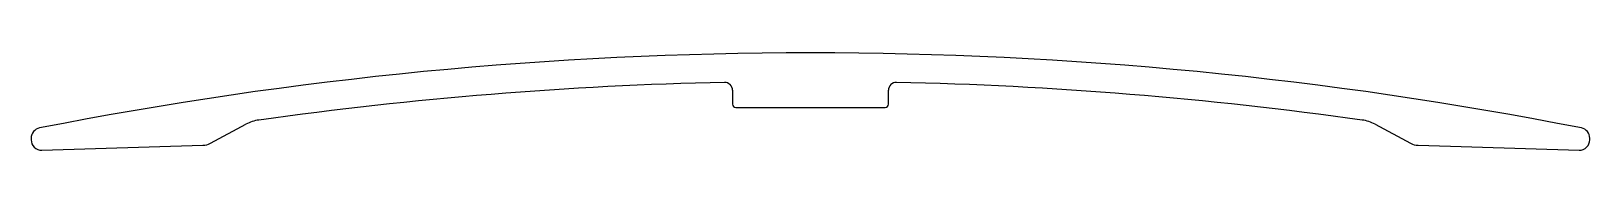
# Model space of a CAD drawing. Extents: x 230.1 to 290.1, y 733.6 to 737.4.
import ezdxf

# ---------------------------------------------------------------- set-up
doc = ezdxf.new("R2010")
doc.units = 0
doc.layers.get('0').update_dxf_attribs({"linetype": 'CONTINUOUS'})

msp = doc.modelspace()

# ---------------------------------------------------------------- linework, layer by layer
for p, q in [((257.122, 735.915), (257.122, 735.376)), ((263.122, 735.376), (263.122, 735.915)), ((257.247, 735.251), (262.997, 735.251)), ((237.022, 733.876), (238.392, 734.607)), ((281.853, 734.607), (283.223, 733.876)), ((230.122, 734.071), (230.122, 734.012)), ((290.122, 734.012), (290.122, 734.071)), ((230.534, 733.613), (236.731, 733.799)), ((283.514, 733.799), (289.71, 733.613))]:
    msp.add_line(p, q)
for centre, radius, start, end in [((260.122, 583.377), 153.974, 78.88724, 101.11276), ((260.123, 583.374), 152.877, 91.23941, 97.98352), ((256.822, 735.915), 0.3, 0, 91.23934), ((263.422, 735.915), 0.3, 88.76066, 180), ((260.122, 583.374), 152.877, 82.01648, 88.76059), ((257.247, 735.376), 0.125, 180, 270), ((262.997, 735.376), 0.125, 270, 0), ((230.522, 734.071), 0.4, 101.11275, 180.0001), ((239.098, 733.284), 1.5, 97.98359, 118.07896), ((281.147, 733.284), 1.5, 61.92104, 82.01641), ((289.722, 734.071), 0.4, 359.9999, 78.88725), ((230.522, 734.012), 0.4, 180.00001, 271.72191), ((236.711, 734.458), 0.66, 271.72191, 298.07895), ((283.534, 734.458), 0.66, 241.92105, 268.27809), ((289.722, 734.012), 0.4, 268.27809, 359.99999)]:
    msp.add_arc(centre, radius, start, end)

doc.saveas('drawing.dxf')
